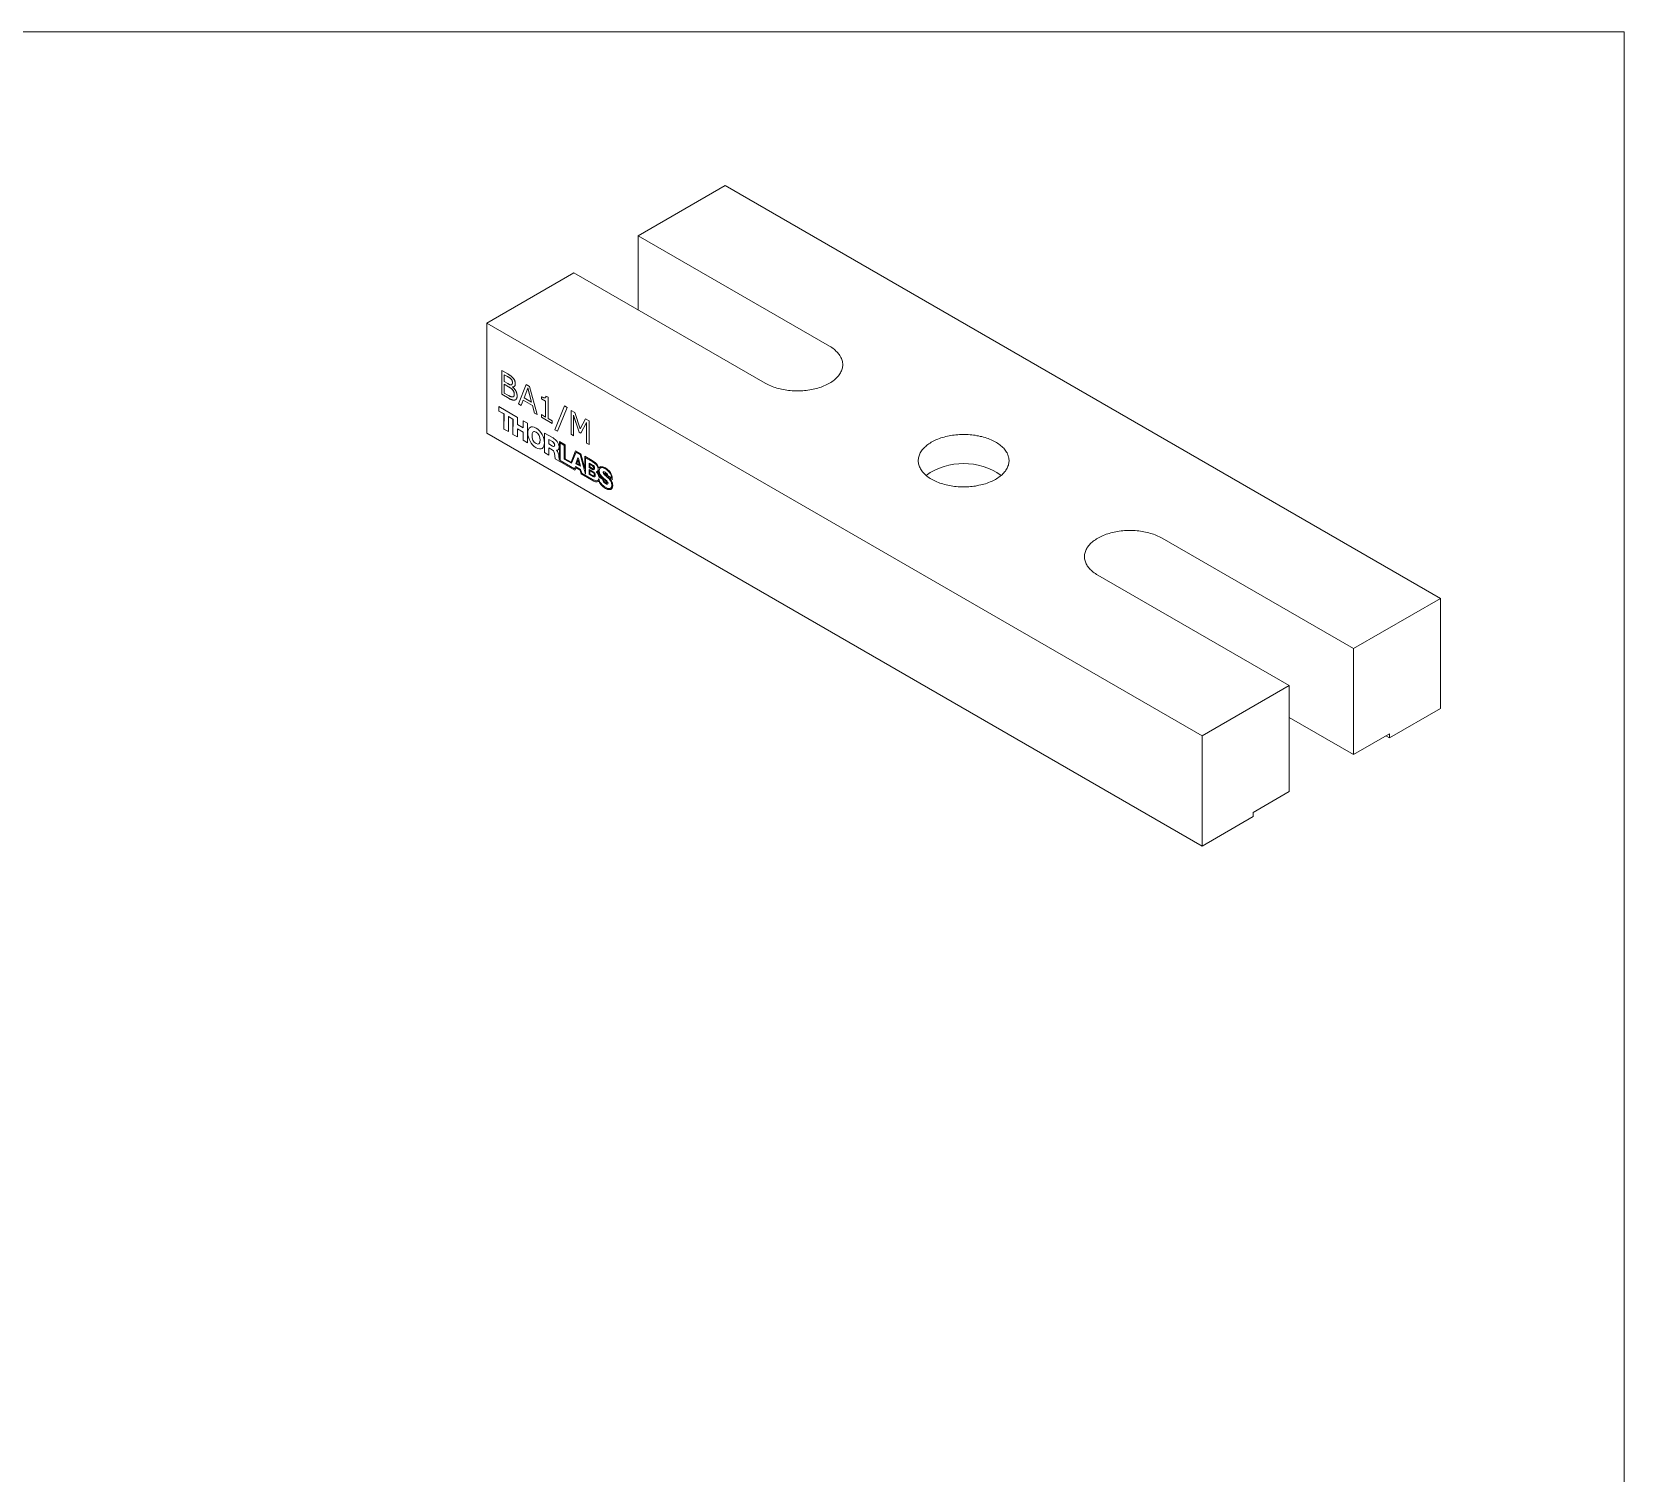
# Model space of a CAD drawing. Header units: millimetres. Extents: x 2 to 278, y 1 to 215.
# Drawn here: x 159.9 to 278, y 107.8 to 214.6 of the extents above; entities that cross this region are included whole.
import ezdxf

# ---------------------------------------------------------------- set-up
doc = ezdxf.new("R2010")
doc.units = ezdxf.units.MM

msp = doc.modelspace()

# ---------------------------------------------------------------- linework, layer by layer
at = {"color": 7, "linetype": 'Continuous', "lineweight": 0}
for p, q in [((1.58, 214.65), (277.99, 214.65)), ((277.99, 0.9), (277.99, 214.65)), ((204.89, 199.53), (211.34, 203.26)), ((211.34, 203.26), (264.38, 172.64)), ((204.89, 199.53), (219.07, 191.34)), ((204.89, 199.53), (204.89, 194.03)), ((200.13, 196.78), (193.67, 193.05)), ((214.31, 188.59), (200.13, 196.78)), ((193.67, 193.05), (193.67, 184.89)), ((193.67, 193.05), (246.7, 162.44)), ((194.78, 189.54), (195.22, 189.28)), ((194.78, 187.77), (194.78, 189.54)), ((194.78, 187.77), (194.78, 189.53)), ((195.21, 189.09), (194.97, 189.22)), ((194.97, 189.22), (194.97, 188.71)), ((195.21, 189.09), (194.97, 189.22)), ((194.97, 189.22), (194.97, 189.22)), ((195.5, 188.88), (195.49, 188.87)), ((195.32, 187.46), (194.78, 187.77)), ((195.32, 187.46), (194.78, 187.77)), ((194.78, 187.77), (194.78, 187.77)), ((194.97, 188.71), (195.23, 188.56)), ((195.29, 188.33), (194.97, 188.51)), ((194.97, 188.51), (194.97, 187.86)), ((195.29, 188.33), (194.97, 188.51)), ((194.97, 188.51), (194.97, 188.51)), ((194.97, 187.86), (195.24, 187.71)), ((195.52, 188.48), (195.52, 188.48)), ((195.57, 188.65), (195.57, 188.65)), ((195.58, 188.32), (195.58, 188.31)), ((195.58, 188.32), (195.58, 188.32)), ((195.58, 188.11), (195.58, 188.11)), ((195.71, 187.77), (195.71, 187.77)), ((196.02, 187.06), (196.58, 188.5)), ((196.02, 187.06), (196.58, 188.5)), ((196.71, 188.23), (196.44, 187.51)), ((196.58, 188.5), (196.85, 188.34)), ((196.99, 187.19), (196.71, 188.24)), ((196.71, 188.24), (196.71, 188.23)), ((196.99, 187.19), (196.71, 188.23)), ((196.85, 188.34), (197.41, 186.26)), ((194.57, 186.86), (195.94, 186.06)), ((194.57, 186.53), (194.57, 186.86)), ((194.57, 186.53), (194.57, 186.86)), ((194.94, 186.32), (194.57, 186.53)), ((194.95, 186.32), (194.57, 186.53)), ((194.57, 186.53), (194.57, 186.53)), ((195.64, 187.59), (195.64, 187.59)), ((195.76, 187.35), (195.76, 187.35)), ((196.22, 186.94), (196.02, 187.06)), ((196.22, 186.94), (196.02, 187.06)), ((196.02, 187.06), (196.02, 187.06)), ((196.37, 187.34), (196.22, 186.94)), ((197.05, 186.95), (196.37, 187.34)), ((197.05, 186.95), (196.37, 187.34)), ((196.37, 187.34), (196.37, 187.34)), ((196.44, 187.51), (196.99, 187.19)), ((196.99, 187.19), (196.99, 187.19)), ((197.2, 186.37), (197.05, 186.95)), ((197.2, 186.38), (197.05, 186.95)), ((197.05, 186.95), (197.05, 186.95)), ((197.72, 187.44), (197.72, 187.59)), ((197.72, 187.44), (197.72, 187.59)), ((198.03, 187.26), (197.72, 187.44)), ((198.03, 187.26), (197.72, 187.44)), ((197.72, 187.44), (197.72, 187.44)), ((198.01, 187.52), (198.01, 187.52)), ((198.03, 186.08), (198.03, 187.26)), ((198.03, 186.08), (198.03, 187.26)), ((198.03, 187.26), (198.03, 187.26)), ((198.06, 187.64), (198.22, 187.55)), ((198.22, 187.55), (198.22, 185.97)), ((198.72, 185.14), (199.44, 186.91)), ((198.72, 185.14), (199.44, 186.91)), ((199.63, 186.8), (198.91, 185.03)), ((199.44, 186.91), (199.63, 186.8)), ((199.92, 186.57), (200.2, 186.41)), ((199.92, 184.81), (199.92, 186.57)), ((199.92, 184.81), (199.92, 186.57)), ((194.94, 185.19), (194.94, 186.32)), ((194.94, 185.19), (194.95, 186.32)), ((194.95, 186.32), (194.94, 186.32)), ((195.27, 186.13), (195.27, 185)), ((195.61, 185.93), (195.27, 186.13)), ((195.62, 185.93), (195.27, 186.13)), ((195.27, 186.13), (195.27, 186.13)), ((195.61, 184.8), (195.61, 185.93)), ((195.61, 184.8), (195.62, 185.93)), ((195.62, 185.93), (195.61, 185.93)), ((195.94, 186.06), (195.94, 185.54)), ((195.94, 185.54), (196.38, 185.29)), ((196.38, 185.81), (196.7, 185.62)), ((196.38, 185.29), (196.38, 185.81)), ((196.38, 185.29), (196.38, 185.81)), ((196.7, 185.62), (196.7, 184.17)), ((197.41, 186.26), (197.2, 186.38)), ((197.2, 186.38), (197.2, 186.37)), ((197.41, 186.26), (197.2, 186.37)), ((197.72, 186.26), (198.03, 186.08)), ((197.72, 186.08), (197.72, 186.26)), ((197.72, 186.08), (197.72, 186.25)), ((198.53, 185.61), (197.72, 186.08)), ((198.53, 185.61), (197.72, 186.08)), ((197.72, 186.08), (197.72, 186.08)), ((198.03, 186.08), (198.03, 186.08)), ((198.22, 185.97), (198.53, 185.79)), ((198.53, 185.79), (198.53, 185.61)), ((200.53, 184.95), (200.11, 186.22)), ((200.11, 186.22), (200.11, 186.21)), ((200.11, 186.21), (200.11, 184.69)), ((200.53, 184.95), (200.11, 186.21)), ((200.2, 186.41), (200.6, 185.2)), ((200.6, 185.2), (200.98, 185.95)), ((200.6, 185.2), (200.98, 185.95)), ((201.06, 185.67), (200.64, 184.88)), ((200.98, 185.95), (201.25, 185.8)), ((201.06, 184.15), (201.06, 185.67)), ((201.06, 184.15), (201.06, 185.67)), ((201.06, 185.67), (201.06, 185.67)), ((201.25, 185.8), (201.25, 184.04)), ((193.67, 184.89), (246.7, 154.27)), ((195.27, 185), (194.94, 185.19)), ((195.27, 185), (194.94, 185.19)), ((194.94, 185.19), (194.94, 185.19)), ((195.94, 184.61), (195.61, 184.8)), ((195.94, 184.61), (195.61, 184.8)), ((195.61, 184.8), (195.61, 184.8)), ((195.94, 185.21), (195.94, 184.61)), ((196.38, 184.96), (195.94, 185.21)), ((196.38, 184.96), (195.94, 185.21)), ((195.94, 185.21), (195.94, 185.21)), ((196.37, 184.36), (196.38, 184.96)), ((196.7, 184.17), (196.37, 184.36)), ((196.38, 184.36), (196.37, 184.36)), ((196.38, 185.29), (196.38, 185.29)), ((196.38, 184.36), (196.38, 184.96)), ((196.38, 184.96), (196.38, 184.96)), ((196.7, 184.17), (196.38, 184.36)), ((196.71, 184.9), (196.71, 184.9)), ((197.13, 185), (197.13, 185)), ((197.95, 184.9), (198.59, 184.53)), ((197.95, 183.45), (197.95, 184.9)), ((197.95, 183.45), (197.95, 184.9)), ((198.54, 184.26), (198.28, 184.41)), ((198.28, 184.41), (198.28, 184.09)), ((198.54, 184.26), (198.28, 184.41)), ((198.28, 184.41), (198.28, 184.41)), ((198.91, 185.03), (198.72, 185.14)), ((198.91, 185.03), (198.72, 185.14)), ((198.72, 185.14), (198.72, 185.14)), ((199.48, 184.02), (199.05, 184.27)), ((199.05, 184.27), (199.05, 182.88)), ((199.06, 184.26), (199.05, 182.88)), ((199.12, 184.16), (199.42, 183.99)), ((199.12, 182.85), (199.12, 184.16)), ((199.12, 184.16), (199.42, 183.98)), ((199.12, 184.16), (199.12, 184.16)), ((200.11, 184.69), (199.92, 184.81)), ((200.11, 184.7), (199.92, 184.81)), ((199.92, 184.81), (199.92, 184.81)), ((200.64, 184.88), (200.53, 184.95)), ((200.65, 184.88), (200.53, 184.95)), ((200.53, 184.95), (200.53, 184.95)), ((200.6, 185.2), (200.6, 185.2)), ((197.52, 184.08), (197.52, 184.09)), ((198.28, 183.26), (197.95, 183.45)), ((198.28, 183.27), (197.95, 183.45)), ((197.95, 183.45), (197.95, 183.45)), ((198.28, 184.09), (198.55, 183.93)), ((198.28, 183.79), (198.28, 183.26)), ((198.53, 183.65), (198.28, 183.79)), ((198.53, 183.65), (198.28, 183.79)), ((198.28, 183.79), (198.28, 183.79)), ((198.67, 183.91), (198.67, 183.91)), ((198.71, 183.25), (198.71, 183.24)), ((200.21, 182.14), (198.75, 182.99)), ((200.21, 182.15), (198.75, 182.99)), ((198.75, 182.99), (198.75, 182.99)), ((198.84, 183.62), (198.84, 183.62)), ((198.84, 183.62), (198.84, 183.62)), ((199.42, 183.99), (199.42, 182.97)), ((199.42, 183.99), (199.42, 183.98)), ((199.42, 183.98), (199.42, 182.97)), ((199.42, 182.97), (199.96, 182.66)), ((199.42, 182.97), (199.96, 182.66)), ((199.42, 182.97), (199.42, 182.97)), ((199.48, 182.98), (199.48, 184.02)), ((199.92, 182.73), (199.48, 182.98)), ((200.25, 183.57), (199.92, 182.73)), ((200.26, 183.57), (199.92, 182.73)), ((199.96, 182.66), (200.29, 183.48)), ((200.64, 183.35), (200.25, 183.57)), ((200.42, 183.06), (200.27, 182.62)), ((200.42, 183.06), (200.27, 182.62)), ((200.29, 183.48), (200.59, 183.31)), ((200.29, 183.48), (200.59, 183.31)), ((200.29, 183.48), (200.29, 183.48)), ((200.42, 183.06), (200.47, 183.03)), ((200.47, 183.03), (200.61, 182.43)), ((200.59, 183.31), (200.99, 181.86)), ((200.59, 183.31), (200.99, 181.85)), ((200.59, 183.31), (200.59, 183.31)), ((200.93, 182.28), (200.64, 183.35)), ((201.49, 182.86), (200.93, 183.18)), ((200.93, 183.18), (200.93, 182.28)), ((200.93, 183.18), (200.93, 182.28)), ((200.99, 183.07), (201.53, 182.77)), ((200.99, 181.85), (200.99, 183.07)), ((200.99, 183.07), (201.52, 182.77)), ((200.99, 183.07), (200.99, 183.07)), ((201.25, 184.04), (201.06, 184.15)), ((201.25, 184.04), (201.06, 184.15)), ((201.06, 184.15), (201.06, 184.15)), ((199.05, 182.88), (199.05, 182.88)), ((200.17, 182.24), (199.12, 182.85)), ((199.92, 182.73), (199.92, 182.73)), ((200.26, 182.41), (200.17, 182.24)), ((200.26, 182.41), (200.17, 182.24)), ((200.17, 182.24), (200.17, 182.24)), ((200.21, 182.14), (200.29, 182.32)), ((200.62, 182.2), (200.26, 182.41)), ((200.61, 182.43), (200.27, 182.62)), ((200.61, 182.43), (200.27, 182.62)), ((200.27, 182.62), (200.27, 182.62)), ((200.29, 182.32), (200.59, 182.14)), ((200.29, 182.32), (200.59, 182.14)), ((200.29, 182.32), (200.29, 182.32)), ((200.44, 182.91), (200.35, 182.64)), ((200.35, 182.64), (200.53, 182.54)), ((200.53, 182.54), (200.44, 182.91)), ((200.53, 182.54), (200.44, 182.91)), ((200.44, 182.91), (200.44, 182.91)), ((200.53, 182.54), (200.53, 182.54)), ((200.59, 182.14), (200.66, 181.88)), ((200.59, 182.14), (200.67, 181.88)), ((200.59, 182.14), (200.59, 182.14)), ((200.71, 181.93), (200.62, 182.2)), ((200.66, 181.88), (201.6, 181.34)), ((200.67, 181.88), (200.66, 181.88)), ((200.67, 181.88), (201.6, 181.34)), ((201.54, 181.45), (200.71, 181.93)), ((200.93, 182.28), (200.93, 182.28)), ((201.26, 182.67), (201.52, 182.52)), ((201.26, 182.35), (201.26, 182.67)), ((201.26, 182.35), (201.26, 182.67)), ((201.52, 182.2), (201.26, 182.35)), ((201.53, 182.2), (201.26, 182.35)), ((201.26, 182.35), (201.26, 182.35)), ((201.26, 182.2), (201.55, 182.03)), ((201.26, 182.2), (201.26, 181.84)), ((201.26, 182.2), (201.26, 181.84)), ((201.55, 181.67), (201.26, 181.84)), ((201.56, 181.67), (201.26, 181.84)), ((201.26, 181.84), (201.26, 181.84)), ((201.5, 182.46), (201.32, 182.57)), ((201.32, 182.57), (201.32, 182.38)), ((201.5, 182.46), (201.32, 182.57)), ((201.32, 182.57), (201.32, 182.57)), ((201.32, 182.38), (201.5, 182.28)), ((201.54, 181.98), (201.32, 182.1)), ((201.32, 182.1), (201.32, 181.87)), ((201.54, 181.97), (201.32, 182.1)), ((201.32, 182.1), (201.32, 182.1)), ((201.32, 181.87), (201.54, 181.74)), ((201.58, 182.27), (201.58, 182.27)), ((201.86, 182.04), (201.86, 182.04)), ((201.97, 182.04), (201.97, 182.04)), ((201.98, 182.32), (201.98, 182.31)), ((202.09, 182.32), (202.08, 182.32)), ((202.36, 181.94), (202.36, 181.94)), ((201.6, 181.34), (201.6, 181.34)), ((201.63, 181.73), (201.63, 181.73)), ((201.89, 181.37), (201.89, 181.37)), ((201.98, 181.36), (201.97, 181.36)), ((201.98, 181.64), (202.26, 181.47)), ((201.98, 181.64), (202.26, 181.47)), ((201.98, 181.64), (201.98, 181.64)), ((202.3, 181.51), (202.02, 181.67)), ((202.26, 181.47), (202.26, 181.47)), ((202.3, 181.51), (202.3, 181.51)), ((202.31, 181.5), (202.31, 181.5)), ((202.56, 181.73), (202.56, 181.72)), ((202.56, 181.18), (202.57, 181.18)), ((202.92, 181.57), (202.62, 181.74)), ((202.63, 181.66), (202.98, 181.46)), ((202.64, 181.66), (202.63, 181.66)), ((202.64, 181.66), (202.98, 181.46)), ((202.85, 180.8), (202.86, 180.8)), ((202.92, 181.57), (202.92, 181.57)), ((243.73, 177.1), (257.92, 168.91)), ((238.97, 174.36), (253.16, 166.17)), ((264.38, 172.64), (257.92, 168.91)), ((264.38, 172.64), (264.38, 164.48)), ((257.92, 168.91), (257.92, 161.06)), ((246.7, 162.44), (253.16, 166.17)), ((253.16, 166.17), (253.16, 158.31)), ((264.38, 164.48), (260.59, 162.29)), ((253.16, 163.81), (257.92, 161.06)), ((246.7, 162.44), (246.7, 154.27)), ((260.59, 162.6), (257.92, 161.06)), ((260.59, 162.29), (260.33, 162.45)), ((260.59, 162.6), (260.59, 162.29)), ((250.48, 156.77), (253.16, 158.31)), ((246.7, 154.27), (250.48, 156.46)), ((250.48, 156.77), (250.48, 156.46))]:
    msp.add_line(p, q, dxfattribs=at)
at = {"color": 7, "linetype": 'Continuous', "lineweight": 0, "flags": 128}
for points in [[(214.31, 188.59), (214.41, 188.54), (214.51, 188.49), (214.61, 188.44), (214.72, 188.39), (214.82, 188.35), (214.94, 188.31), (215.05, 188.27), (215.17, 188.23), (215.29, 188.2), (215.41, 188.17), (215.53, 188.14), (215.65, 188.12), (215.78, 188.09), (215.91, 188.07), (216.04, 188.06), (216.17, 188.04), (216.3, 188.03), (216.43, 188.03), (216.56, 188.02), (216.69, 188.02), (216.83, 188.02), (216.96, 188.03), (217.09, 188.03), (217.22, 188.04), (217.35, 188.06), (217.48, 188.07), (217.61, 188.09), (217.73, 188.12), (217.86, 188.14), (217.98, 188.17), (218.1, 188.2), (218.22, 188.23), (218.34, 188.27), (218.45, 188.31), (218.56, 188.35), (218.67, 188.39), (218.78, 188.44), (218.88, 188.49), (218.98, 188.54), (219.07, 188.59), (219.17, 188.64), (219.25, 188.7), (219.34, 188.76), (219.42, 188.82), (219.49, 188.88), (219.56, 188.95), (219.63, 189.01), (219.69, 189.08), (219.75, 189.15), (219.8, 189.22), (219.85, 189.29), (219.9, 189.36), (219.93, 189.44), (219.97, 189.51), (220, 189.58), (220.02, 189.66), (220.04, 189.74), (220.05, 189.81), (220.06, 189.89), (220.06, 189.96), (220.06, 190.04), (220.05, 190.12), (220.04, 190.19), (220.02, 190.27), (220, 190.34), (219.97, 190.42), (219.93, 190.49), (219.9, 190.56), (219.85, 190.64), (219.8, 190.71), (219.75, 190.78), (219.69, 190.85), (219.63, 190.91), (219.56, 190.98), (219.49, 191.04), (219.42, 191.11), (219.34, 191.17), (219.25, 191.23), (219.17, 191.28), (219.07, 191.34)], [(226.64, 181.47), (226.74, 181.42), (226.84, 181.37), (226.94, 181.32), (227.04, 181.28), (227.15, 181.23), (227.26, 181.19), (227.37, 181.15), (227.49, 181.12), (227.61, 181.08), (227.73, 181.05), (227.85, 181.03), (227.97, 181), (228.1, 180.98), (228.23, 180.96), (228.35, 180.94), (228.48, 180.93), (228.61, 180.92), (228.74, 180.91), (228.87, 180.91), (229.01, 180.9), (229.14, 180.91), (229.27, 180.91), (229.4, 180.92), (229.53, 180.93), (229.66, 180.94), (229.79, 180.96), (229.91, 180.97), (230.04, 181), (230.16, 181.02), (230.29, 181.05), (230.41, 181.08), (230.53, 181.11), (230.64, 181.14), (230.76, 181.18), (230.87, 181.22), (230.98, 181.27), (231.08, 181.31), (231.18, 181.36), (231.28, 181.41), (231.38, 181.46), (231.47, 181.51), (231.56, 181.57), (231.64, 181.63), (231.72, 181.69), (231.8, 181.75), (231.87, 181.81), (231.94, 181.88), (232, 181.94), (232.06, 182.01), (232.12, 182.08), (232.16, 182.15), (232.21, 182.22), (232.25, 182.3), (232.28, 182.37), (232.31, 182.44), (232.34, 182.52), (232.36, 182.59), (232.37, 182.67), (232.38, 182.74), (232.39, 182.82), (232.39, 182.89), (232.38, 182.97), (232.37, 183.05), (232.35, 183.12), (232.33, 183.2), (232.31, 183.27), (232.28, 183.34), (232.24, 183.42), (232.2, 183.49), (232.15, 183.56), (232.1, 183.63), (232.05, 183.7), (231.99, 183.77), (231.92, 183.83), (231.85, 183.9), (231.78, 183.96), (231.7, 184.02), (231.62, 184.08), (231.54, 184.14), (231.45, 184.19), (231.35, 184.25), (231.26, 184.3), (231.16, 184.35), (231.06, 184.4), (230.95, 184.44), (230.84, 184.48), (230.73, 184.52), (230.61, 184.56), (230.5, 184.59), (230.38, 184.63), (230.26, 184.65), (230.13, 184.68), (230.01, 184.7), (229.88, 184.73), (229.75, 184.74), (229.63, 184.76), (229.5, 184.77), (229.37, 184.78), (229.24, 184.79), (229.1, 184.79), (228.97, 184.79), (228.84, 184.79), (228.71, 184.78), (228.58, 184.77), (228.45, 184.76), (228.32, 184.75), (228.19, 184.73), (228.07, 184.71), (227.94, 184.69), (227.82, 184.66), (227.7, 184.63), (227.58, 184.6), (227.46, 184.57), (227.34, 184.53), (227.23, 184.49), (227.12, 184.45), (227.01, 184.41), (226.91, 184.36), (226.81, 184.31), (226.71, 184.26), (226.62, 184.21), (226.53, 184.15), (226.44, 184.1), (226.36, 184.04), (226.28, 183.98), (226.21, 183.91), (226.14, 183.85), (226.07, 183.78), (226.01, 183.72), (225.96, 183.65), (225.9, 183.58), (225.86, 183.51), (225.81, 183.43), (225.78, 183.36), (225.74, 183.29), (225.72, 183.21), (225.69, 183.14), (225.68, 183.06), (225.67, 182.99), (225.66, 182.91), (225.66, 182.84), (225.66, 182.76), (225.67, 182.69), (225.68, 182.61), (225.7, 182.54), (225.72, 182.46), (225.75, 182.39), (225.79, 182.31), (225.82, 182.24), (225.87, 182.17), (225.92, 182.1), (225.97, 182.03), (226.03, 181.96), (226.09, 181.89), (226.16, 181.83), (226.23, 181.77), (226.3, 181.7), (226.38, 181.64), (226.46, 181.58), (226.55, 181.53), (226.64, 181.47)], [(238.97, 174.36), (238.88, 174.41), (238.79, 174.47), (238.71, 174.53), (238.63, 174.59), (238.55, 174.65), (238.48, 174.72), (238.41, 174.78), (238.35, 174.85), (238.29, 174.92), (238.24, 174.99), (238.19, 175.06), (238.15, 175.13), (238.11, 175.2), (238.08, 175.28), (238.05, 175.35), (238.03, 175.43), (238.01, 175.5), (237.99, 175.58), (237.99, 175.65), (237.98, 175.73), (237.99, 175.81), (237.99, 175.88), (238.01, 175.96), (238.03, 176.03), (238.05, 176.11), (238.08, 176.18), (238.11, 176.26), (238.15, 176.33), (238.19, 176.4), (238.24, 176.47), (238.29, 176.54), (238.35, 176.61), (238.41, 176.68), (238.48, 176.75), (238.55, 176.81), (238.63, 176.87), (238.71, 176.93), (238.79, 176.99), (238.88, 177.05), (238.97, 177.1), (239.07, 177.16), (239.16, 177.21), (239.27, 177.26), (239.37, 177.3), (239.48, 177.35), (239.59, 177.39), (239.71, 177.43), (239.82, 177.46), (239.94, 177.49), (240.06, 177.53), (240.18, 177.55), (240.31, 177.58), (240.44, 177.6), (240.56, 177.62), (240.69, 177.64), (240.82, 177.65), (240.95, 177.66), (241.09, 177.67), (241.22, 177.67), (241.35, 177.67), (241.48, 177.67), (241.61, 177.67), (241.75, 177.66), (241.88, 177.65), (242.01, 177.64), (242.14, 177.62), (242.26, 177.6), (242.39, 177.58), (242.51, 177.55), (242.64, 177.53), (242.76, 177.49), (242.88, 177.46), (242.99, 177.43), (243.11, 177.39), (243.22, 177.35), (243.33, 177.3), (243.43, 177.26), (243.54, 177.21), (243.63, 177.16), (243.73, 177.1)]]:
    msp.add_lwpolyline(points, dxfattribs=at)
at = {"color": 7, "linetype": 'Continuous', "lineweight": 0}
msp.add_arc((229.02, 177.8), 4.84, 54.8475, 125.1525, dxfattribs=at)
for points, knots in [([(195.5, 188.88), (195.49, 188.89), (195.47, 188.91), (195.44, 188.93), (195.41, 188.96), (195.38, 188.98), (195.34, 189.01), (195.3, 189.03), (195.26, 189.06), (195.23, 189.08), (195.21, 189.09)], [0, 0, 0, 0, 0.09706, 0.198062, 0.305366, 0.419137, 0.543741, 0.681665, 0.834094, 1, 1, 1, 1]), ([(195.49, 188.87), (195.49, 188.88), (195.47, 188.9), (195.44, 188.93), (195.41, 188.96), (195.38, 188.98), (195.34, 189.01), (195.3, 189.03), (195.26, 189.06), (195.23, 189.08), (195.21, 189.09)], [0, 0, 0, 0, 0.09706, 0.198062, 0.305366, 0.419137, 0.543741, 0.681665, 0.834094, 1, 1, 1, 1]), ([(195.22, 189.28), (195.24, 189.27), (195.26, 189.26), (195.3, 189.23), (195.34, 189.21), (195.37, 189.19), (195.4, 189.17), (195.42, 189.16), (195.45, 189.14), (195.48, 189.12), (195.51, 189.09), (195.55, 189.05), (195.59, 189.02), (195.61, 188.99), (195.63, 188.97)], [0, 0, 0, 0, 0.0967397, 0.1868928, 0.2704672, 0.3489375, 0.4201603, 0.4855859, 0.5445067, 0.5977788, 0.6978129, 0.7975728, 0.8987015, 1, 1, 1, 1]), ([(195.57, 188.65), (195.57, 188.66), (195.57, 188.68), (195.57, 188.71), (195.56, 188.74), (195.55, 188.77), (195.54, 188.8), (195.53, 188.82), (195.51, 188.85), (195.5, 188.87), (195.49, 188.87)], [0, 0, 0, 0, 0.14686, 0.28161, 0.407552, 0.526629, 0.642561, 0.756352, 0.876553, 1, 1, 1, 1]), ([(195.57, 188.65), (195.57, 188.66), (195.57, 188.68), (195.57, 188.71), (195.56, 188.74), (195.56, 188.77), (195.55, 188.8), (195.53, 188.82), (195.52, 188.85), (195.5, 188.87), (195.5, 188.88)], [0, 0, 0, 0, 0.14686, 0.28161, 0.407552, 0.526629, 0.642561, 0.756352, 0.876553, 1, 1, 1, 1]), ([(195.63, 188.97), (195.64, 188.96), (195.67, 188.92), (195.7, 188.87), (195.73, 188.82), (195.75, 188.77), (195.76, 188.72), (195.78, 188.67), (195.78, 188.61), (195.78, 188.58), (195.78, 188.56)], [0, 0, 0, 0, 0.133466, 0.257643, 0.377018, 0.493189, 0.61076, 0.732891, 0.862283, 1, 1, 1, 1]), ([(195.23, 188.56), (195.25, 188.55), (195.28, 188.54), (195.31, 188.51), (195.35, 188.5), (195.38, 188.48), (195.41, 188.48), (195.44, 188.47), (195.46, 188.47), (195.48, 188.47), (195.48, 188.47)], [0, 0, 0, 0, 0.170546, 0.322798, 0.456953, 0.5733, 0.679787, 0.786913, 0.892095, 1, 1, 1, 1]), ([(195.24, 187.71), (195.26, 187.7), (195.3, 187.67), (195.36, 187.64), (195.41, 187.62), (195.46, 187.6), (195.5, 187.58), (195.53, 187.57), (195.57, 187.57), (195.59, 187.57), (195.6, 187.58)], [0, 0, 0, 0, 0.172755, 0.329179, 0.469487, 0.593962, 0.7064, 0.811266, 0.908581, 1, 1, 1, 1]), ([(195.58, 188.11), (195.57, 188.12), (195.56, 188.14), (195.53, 188.17), (195.5, 188.2), (195.46, 188.22), (195.42, 188.25), (195.38, 188.27), (195.34, 188.3), (195.31, 188.32), (195.29, 188.33)], [0, 0, 0, 0, 0.095516, 0.197057, 0.305552, 0.421616, 0.54728, 0.686015, 0.836874, 1, 1, 1, 1]), ([(195.58, 188.11), (195.57, 188.12), (195.55, 188.14), (195.52, 188.17), (195.49, 188.2), (195.46, 188.22), (195.42, 188.25), (195.38, 188.27), (195.34, 188.3), (195.31, 188.32), (195.29, 188.33)], [0, 0, 0, 0, 0.095516, 0.197057, 0.305552, 0.421616, 0.54728, 0.686015, 0.836874, 1, 1, 1, 1]), ([(195.48, 188.47), (195.49, 188.47), (195.51, 188.48), (195.53, 188.49), (195.54, 188.51), (195.55, 188.53), (195.56, 188.55), (195.57, 188.58), (195.57, 188.61), (195.57, 188.64), (195.57, 188.65)], [0, 0, 0, 0, 0.122832, 0.239719, 0.355325, 0.471926, 0.592622, 0.72075, 0.856103, 1, 1, 1, 1]), ([(195.52, 188.48), (195.52, 188.49), (195.53, 188.49), (195.54, 188.51), (195.55, 188.53), (195.56, 188.55), (195.57, 188.58), (195.57, 188.61), (195.57, 188.64), (195.57, 188.65)], [0.1743694, 0.1743694, 0.1743694, 0.1743694, 0.2397192, 0.3553249, 0.4719261, 0.592622, 0.7207504, 0.8561034, 1, 1, 1, 1]), ([(195.78, 188.56), (195.78, 188.54), (195.78, 188.5), (195.77, 188.45), (195.76, 188.41), (195.73, 188.37), (195.7, 188.35), (195.67, 188.33), (195.63, 188.32), (195.6, 188.32), (195.58, 188.32)], [0, 0, 0, 0, 0.135431, 0.262525, 0.385021, 0.50556, 0.626312, 0.747041, 0.871239, 1, 1, 1, 1]), ([(195.69, 188.34), (195.69, 188.34), (195.69, 188.34), (195.68, 188.34), (195.68, 188.34), (195.67, 188.33), (195.67, 188.33), (195.66, 188.33), (195.65, 188.33), (195.65, 188.33), (195.64, 188.32), (195.63, 188.32), (195.62, 188.32), (195.61, 188.32), (195.6, 188.32), (195.59, 188.32), (195.59, 188.32), (195.58, 188.32)], [0, 0, 0, 0, 0.0430976, 0.1017278, 0.1554753, 0.2092282, 0.2629893, 0.3167584, 0.3705297, 0.4242976, 0.5065759, 0.5888195, 0.6710212, 0.7532176, 0.8354452, 0.9177106, 1, 1, 1, 1]), ([(195.58, 188.31), (195.6, 188.3), (195.62, 188.27), (195.66, 188.24), (195.69, 188.21), (195.72, 188.17), (195.75, 188.13), (195.78, 188.09), (195.81, 188.05), (195.83, 188.01), (195.85, 187.97), (195.87, 187.92), (195.88, 187.88), (195.9, 187.83), (195.91, 187.79), (195.91, 187.74), (195.92, 187.7), (195.92, 187.67), (195.92, 187.65)], [0, 0, 0, 0, 0.068712, 0.134823, 0.199349, 0.261509, 0.322921, 0.382871, 0.443008, 0.503046, 0.562699, 0.622146, 0.681698, 0.741692, 0.803634, 0.86637, 0.932044, 1, 1, 1, 1]), ([(195.71, 187.77), (195.71, 187.78), (195.71, 187.82), (195.7, 187.86), (195.69, 187.91), (195.68, 187.95), (195.67, 187.99), (195.64, 188.03), (195.61, 188.07), (195.59, 188.1), (195.58, 188.11)], [0, 0, 0, 0, 0.151129, 0.287472, 0.409635, 0.51945, 0.627241, 0.74082, 0.864176, 1, 1, 1, 1]), ([(195.71, 187.77), (195.71, 187.78), (195.71, 187.82), (195.7, 187.86), (195.69, 187.91), (195.68, 187.95), (195.66, 187.99), (195.64, 188.03), (195.61, 188.07), (195.59, 188.1), (195.58, 188.11)], [0, 0, 0, 0, 0.151129, 0.287472, 0.409635, 0.51945, 0.627241, 0.74082, 0.864176, 1, 1, 1, 1]), ([(195.6, 187.58), (195.61, 187.58), (195.62, 187.58), (195.65, 187.59), (195.67, 187.61), (195.68, 187.63), (195.69, 187.66), (195.7, 187.69), (195.71, 187.72), (195.71, 187.75), (195.71, 187.77)], [0, 0, 0, 0, 0.12999, 0.252357, 0.368645, 0.479907, 0.594556, 0.717886, 0.852609, 1, 1, 1, 1]), ([(195.64, 187.59), (195.64, 187.59), (195.64, 187.59), (195.65, 187.6), (195.65, 187.6), (195.65, 187.6), (195.66, 187.6), (195.66, 187.6), (195.66, 187.61), (195.66, 187.61), (195.67, 187.61), (195.67, 187.61), (195.67, 187.62), (195.67, 187.62), (195.67, 187.62), (195.68, 187.62), (195.68, 187.63), (195.68, 187.63), (195.68, 187.63), (195.68, 187.63), (195.69, 187.64), (195.69, 187.64), (195.69, 187.64), (195.69, 187.65), (195.69, 187.65), (195.69, 187.65), (195.69, 187.65), (195.69, 187.66), (195.7, 187.66), (195.7, 187.66), (195.7, 187.67), (195.7, 187.67), (195.7, 187.68), (195.7, 187.68), (195.7, 187.69), (195.7, 187.69), (195.7, 187.7), (195.71, 187.71), (195.71, 187.71), (195.71, 187.72), (195.71, 187.73), (195.71, 187.74), (195.71, 187.75), (195.71, 187.76), (195.71, 187.76), (195.71, 187.77)], [0, 0, 0, 0, 0.011499, 0.033569, 0.05564, 0.07771, 0.09978, 0.121848, 0.141621, 0.161392, 0.181164, 0.200935, 0.220707, 0.240127, 0.259547, 0.278967, 0.298389, 0.315731, 0.333076, 0.350424, 0.367774, 0.385123, 0.402472, 0.419819, 0.437162, 0.45364, 0.470114, 0.486583, 0.50305, 0.519516, 0.535985, 0.561872, 0.58777, 0.613679, 0.641444, 0.669207, 0.696963, 0.724709, 0.752443, 0.79369, 0.834919, 0.876153, 0.917413, 0.958698, 1, 1, 1, 1]), ([(195.76, 187.35), (195.75, 187.35), (195.72, 187.34), (195.67, 187.33), (195.63, 187.34), (195.57, 187.35), (195.52, 187.36), (195.46, 187.39), (195.39, 187.42), (195.34, 187.45), (195.32, 187.46)], [0, 0, 0, 0, 0.1134046, 0.2253914, 0.3358375, 0.4475409, 0.5652499, 0.6959983, 0.8411896, 1, 1, 1, 1]), ([(195.76, 187.35), (195.75, 187.35), (195.72, 187.34), (195.68, 187.33), (195.63, 187.34), (195.58, 187.35), (195.52, 187.36), (195.46, 187.39), (195.39, 187.42), (195.34, 187.45), (195.32, 187.46)], [0, 0, 0, 0, 0.1134046, 0.2253914, 0.3358375, 0.4475409, 0.5652499, 0.6959983, 0.8411896, 1, 1, 1, 1]), ([(195.92, 187.65), (195.92, 187.63), (195.92, 187.59), (195.91, 187.54), (195.9, 187.49), (195.88, 187.45), (195.85, 187.41), (195.83, 187.38), (195.8, 187.36), (195.77, 187.35), (195.76, 187.35)], [0, 0, 0, 0, 0.140901, 0.273879, 0.40219, 0.526978, 0.648496, 0.7667, 0.883834, 1, 1, 1, 1]), ([(195.8, 187.37), (195.8, 187.37), (195.79, 187.36), (195.78, 187.35), (195.76, 187.35)], [0.8706673, 0.8706673, 0.8706673, 0.8706673, 0.8838345, 1, 1, 1, 1]), ([(197.72, 187.59), (197.74, 187.58), (197.78, 187.56), (197.84, 187.53), (197.88, 187.52), (197.91, 187.51), (197.94, 187.5), (197.95, 187.5), (197.96, 187.5)], [0, 0, 0, 0, 0.262044, 0.542606, 0.680511, 0.801631, 0.907807, 1, 1, 1, 1]), ([(197.96, 187.5), (197.97, 187.5), (197.98, 187.5), (198, 187.51), (198.02, 187.52), (198.03, 187.53), (198.05, 187.55), (198.05, 187.58), (198.06, 187.61), (198.06, 187.63), (198.06, 187.64)], [0, 0, 0, 0, 0.122544, 0.240656, 0.353943, 0.46711, 0.584025, 0.710047, 0.849061, 1, 1, 1, 1]), ([(198.01, 187.52), (198.01, 187.52), (198.01, 187.52), (198.01, 187.52), (198.02, 187.52), (198.02, 187.52), (198.02, 187.52), (198.02, 187.53), (198.03, 187.53), (198.03, 187.53), (198.03, 187.53), (198.03, 187.53), (198.03, 187.54), (198.04, 187.54), (198.04, 187.54), (198.04, 187.54), (198.04, 187.54), (198.04, 187.54), (198.04, 187.55), (198.04, 187.55), (198.04, 187.55), (198.05, 187.55), (198.05, 187.56), (198.05, 187.56), (198.05, 187.56), (198.05, 187.56), (198.05, 187.57), (198.05, 187.57), (198.05, 187.57), (198.05, 187.58), (198.06, 187.58), (198.06, 187.58), (198.06, 187.59), (198.06, 187.59), (198.06, 187.59), (198.06, 187.6), (198.06, 187.6), (198.06, 187.61), (198.06, 187.62), (198.06, 187.63), (198.06, 187.63), (198.06, 187.64), (198.06, 187.64)], [0, 0, 0, 0, 0.0125294, 0.0370274, 0.0644697, 0.0919188, 0.119375, 0.146832, 0.1684023, 0.1899681, 0.2115294, 0.2330876, 0.250334, 0.2675824, 0.2848339, 0.3020886, 0.3193462, 0.3362982, 0.3532519, 0.3702066, 0.3871612, 0.4091295, 0.4310922, 0.4530491, 0.4750033, 0.4969575, 0.5185213, 0.5400878, 0.5616573, 0.5832295, 0.6089127, 0.6345964, 0.6602788, 0.6859585, 0.7116341, 0.7373044, 0.783126, 0.8289236, 0.8747196, 0.9205354, 0.9663745, 1, 1, 1, 1]), ([(201.79, 182.02), (201.79, 182.02), (201.79, 182.02), (201.8, 182.02), (201.8, 182.01), (201.8, 182.01), (201.81, 182), (201.81, 182), (201.82, 181.99), (201.82, 181.99), (201.83, 181.98), (201.83, 181.98), (201.84, 181.97), (201.84, 181.97), (201.85, 181.96), (201.85, 181.96), (201.85, 181.95), (201.86, 181.95), (201.86, 181.94), (201.87, 181.93), (201.87, 181.93), (201.87, 181.92), (201.88, 181.92), (201.88, 181.91), (201.89, 181.91), (201.89, 181.9), (201.89, 181.89), (201.9, 181.89), (201.9, 181.88), (201.9, 181.88), (201.91, 181.87), (201.91, 181.86), (201.91, 181.86), (201.92, 181.85), (201.92, 181.85), (201.92, 181.84), (201.93, 181.83), (201.93, 181.83), (201.93, 181.82), (201.94, 181.81), (201.94, 181.81), (201.94, 181.8), (201.94, 181.8), (201.95, 181.79), (201.95, 181.78), (201.95, 181.78), (201.95, 181.77), (201.95, 181.76), (201.96, 181.76), (201.96, 181.75), (201.96, 181.74), (201.96, 181.74), (201.96, 181.73), (201.97, 181.72), (201.97, 181.72), (201.97, 181.71), (201.97, 181.71), (201.97, 181.7), (201.97, 181.69), (201.97, 181.69), (201.98, 181.68), (201.98, 181.67), (201.98, 181.67), (201.98, 181.66), (201.98, 181.65), (201.98, 181.64), (201.98, 181.64), (201.98, 181.64)], [0, 0, 0, 0, 0.011448, 0.026321, 0.041122, 0.055852, 0.070514, 0.08511, 0.099642, 0.115558, 0.131402, 0.14718, 0.162893, 0.178544, 0.194138, 0.209676, 0.225163, 0.240601, 0.255992, 0.271067, 0.286104, 0.301105, 0.316072, 0.331281, 0.346462, 0.361616, 0.376749, 0.391861, 0.406686, 0.421498, 0.436298, 0.45109, 0.466177, 0.48126, 0.496342, 0.511426, 0.526514, 0.541608, 0.556712, 0.571795, 0.586893, 0.602007, 0.617141, 0.632296, 0.647204, 0.662138, 0.6771, 0.692092, 0.707424, 0.722792, 0.738198, 0.753645, 0.769135, 0.784671, 0.800255, 0.815888, 0.831574, 0.847315, 0.863112, 0.878969, 0.894886, 0.910868, 0.928523, 0.946261, 0.964085, 0.981997, 1, 1, 1, 1]), ([(201.94, 182.2), (201.94, 182.2), (201.94, 182.2), (201.94, 182.19), (201.94, 182.19), (201.93, 182.18), (201.93, 182.18), (201.93, 182.17), (201.93, 182.17), (201.93, 182.16), (201.93, 182.16), (201.93, 182.16), (201.93, 182.15), (201.93, 182.15), (201.93, 182.14), (201.93, 182.14), (201.93, 182.13), (201.93, 182.13), (201.92, 182.12), (201.92, 182.12), (201.92, 182.12), (201.92, 182.11), (201.92, 182.11), (201.92, 182.11), (201.92, 182.1), (201.91, 182.1), (201.91, 182.09), (201.91, 182.09), (201.91, 182.09), (201.91, 182.09), (201.9, 182.08), (201.9, 182.08), (201.9, 182.08), (201.9, 182.07), (201.89, 182.07), (201.89, 182.07), (201.89, 182.07), (201.89, 182.06), (201.88, 182.06), (201.88, 182.06), (201.88, 182.06), (201.88, 182.05), (201.87, 182.05), (201.87, 182.05), (201.87, 182.05), (201.86, 182.05), (201.86, 182.04), (201.86, 182.04)], [0, 0, 0, 0, 0.022094, 0.044076, 0.06595, 0.08772, 0.109392, 0.130969, 0.152455, 0.175991, 0.199428, 0.222772, 0.246029, 0.269204, 0.292302, 0.315328, 0.338287, 0.361185, 0.384027, 0.406409, 0.428746, 0.451042, 0.4733, 0.49593, 0.518529, 0.541103, 0.563655, 0.586189, 0.608307, 0.630415, 0.652516, 0.674614, 0.697164, 0.719716, 0.742275, 0.764843, 0.787424, 0.81002, 0.832635, 0.855221, 0.877831, 0.900466, 0.923129, 0.945823, 0.968144, 0.990498, 1, 1, 1, 1]), ([(202.05, 182.38), (202.05, 182.38), (202.04, 182.38), (202.04, 182.37), (202.03, 182.37), (202.03, 182.37), (202.02, 182.36), (202.02, 182.36), (202.02, 182.36), (202.01, 182.35), (202.01, 182.35), (202, 182.35), (202, 182.34), (201.99, 182.34), (201.99, 182.33), (201.99, 182.33), (201.98, 182.32), (201.98, 182.32), (201.98, 182.32), (201.98, 182.32)], [0, 0, 0, 0, 0.029389, 0.091743, 0.153288, 0.214022, 0.273943, 0.333046, 0.400961, 0.467747, 0.533396, 0.597894, 0.661228, 0.723384, 0.780893, 0.837326, 0.892666, 0.946897, 1, 1, 1, 1]), ([(202.09, 182.32), (202.09, 182.32), (202.09, 182.32), (202.09, 182.32), (202.1, 182.33), (202.1, 182.33), (202.11, 182.33), (202.11, 182.33), (202.12, 182.33), (202.12, 182.33), (202.13, 182.34), (202.13, 182.34), (202.14, 182.34), (202.15, 182.34), (202.15, 182.34), (202.16, 182.34), (202.17, 182.34), (202.17, 182.34), (202.18, 182.34), (202.19, 182.34), (202.19, 182.34), (202.2, 182.34), (202.21, 182.34), (202.22, 182.34), (202.23, 182.34), (202.23, 182.34), (202.24, 182.34), (202.25, 182.34), (202.26, 182.33), (202.28, 182.33), (202.29, 182.33), (202.3, 182.33), (202.31, 182.32), (202.32, 182.32), (202.33, 182.31), (202.35, 182.31), (202.36, 182.3), (202.37, 182.3), (202.39, 182.29), (202.4, 182.29), (202.41, 182.28), (202.43, 182.27), (202.44, 182.27), (202.45, 182.26), (202.46, 182.25), (202.46, 182.25)], [0, 0, 0, 0, 0.006388, 0.021785, 0.037201, 0.05264, 0.068105, 0.083598, 0.09912, 0.114675, 0.130263, 0.14868, 0.167148, 0.185669, 0.204244, 0.223559, 0.242934, 0.26237, 0.281866, 0.301422, 0.321037, 0.340711, 0.362418, 0.384192, 0.40603, 0.42793, 0.449889, 0.477975, 0.506142, 0.534381, 0.562681, 0.591032, 0.619423, 0.647843, 0.681019, 0.714196, 0.747353, 0.78047, 0.813522, 0.846487, 0.877468, 0.90833, 0.939054, 0.969617, 1, 1, 1, 1]), ([(201.98, 181.53), (201.98, 181.52), (201.98, 181.52), (201.97, 181.52), (201.97, 181.51), (201.97, 181.5), (201.97, 181.5), (201.97, 181.49), (201.97, 181.48), (201.97, 181.48), (201.96, 181.47), (201.96, 181.47), (201.96, 181.46), (201.96, 181.46), (201.96, 181.45), (201.95, 181.45), (201.95, 181.44), (201.95, 181.44), (201.95, 181.44), (201.95, 181.43), (201.94, 181.43), (201.94, 181.42), (201.94, 181.42), (201.94, 181.42), (201.94, 181.41), (201.93, 181.41), (201.93, 181.41), (201.93, 181.4), (201.93, 181.4), (201.92, 181.4), (201.92, 181.39), (201.92, 181.39), (201.91, 181.39), (201.91, 181.39), (201.91, 181.38), (201.9, 181.38), (201.9, 181.38), (201.9, 181.38), (201.89, 181.37), (201.89, 181.37), (201.89, 181.37)], [0, 0, 0, 0, 0.005675, 0.041844, 0.077601, 0.112961, 0.147937, 0.181927, 0.215574, 0.248889, 0.281886, 0.308064, 0.334054, 0.359862, 0.385495, 0.410961, 0.435816, 0.460521, 0.485084, 0.509512, 0.53425, 0.558861, 0.583352, 0.607728, 0.631997, 0.655735, 0.679382, 0.702944, 0.726428, 0.754291, 0.782061, 0.809748, 0.837362, 0.864914, 0.892411, 0.918617, 0.944791, 0.97094, 0.997072, 1, 1, 1, 1]), ([(202.48, 180.79), (202.49, 180.79), (202.5, 180.79), (202.51, 180.78), (202.52, 180.77), (202.53, 180.77), (202.55, 180.76), (202.56, 180.75), (202.57, 180.75), (202.58, 180.74), (202.59, 180.74), (202.6, 180.74), (202.61, 180.73), (202.62, 180.73), (202.63, 180.72), (202.65, 180.72), (202.66, 180.72), (202.67, 180.72), (202.68, 180.71), (202.69, 180.71), (202.7, 180.71), (202.71, 180.71), (202.71, 180.71), (202.72, 180.7), (202.73, 180.7), (202.74, 180.7), (202.75, 180.7), (202.76, 180.7), (202.77, 180.7), (202.78, 180.7), (202.79, 180.7), (202.8, 180.7), (202.8, 180.7), (202.81, 180.7), (202.82, 180.7), (202.83, 180.71), (202.83, 180.71), (202.84, 180.71), (202.85, 180.71), (202.86, 180.71), (202.86, 180.72), (202.87, 180.72), (202.88, 180.72), (202.88, 180.72), (202.89, 180.73), (202.89, 180.73), (202.9, 180.73), (202.9, 180.73)], [0, 0, 0, 0, 0.028164, 0.056126, 0.083889, 0.111455, 0.138829, 0.166011, 0.193005, 0.217586, 0.242012, 0.266286, 0.29041, 0.314384, 0.338212, 0.361895, 0.385434, 0.408832, 0.43209, 0.45521, 0.478194, 0.499742, 0.521172, 0.542486, 0.563685, 0.584771, 0.607014, 0.629133, 0.651131, 0.673009, 0.694771, 0.716417, 0.736723, 0.756931, 0.777042, 0.797059, 0.816983, 0.836818, 0.856564, 0.876224, 0.895801, 0.915297, 0.934369, 0.953367, 0.972294, 0.991154, 1, 1, 1, 1]), ([(202.95, 181.04), (202.95, 181.04), (202.95, 181.04), (202.95, 181.03), (202.95, 181.02), (202.95, 181.01), (202.95, 181), (202.95, 180.99), (202.95, 180.99), (202.95, 180.98), (202.95, 180.97), (202.95, 180.96), (202.95, 180.96), (202.95, 180.95), (202.95, 180.94), (202.94, 180.94), (202.94, 180.93), (202.94, 180.92), (202.94, 180.92), (202.94, 180.91), (202.94, 180.91), (202.93, 180.9), (202.93, 180.9), (202.93, 180.89), (202.93, 180.88), (202.92, 180.88), (202.92, 180.87), (202.92, 180.87), (202.92, 180.87), (202.91, 180.86), (202.91, 180.86), (202.91, 180.85), (202.91, 180.85), (202.9, 180.84), (202.9, 180.84), (202.9, 180.84), (202.89, 180.83), (202.89, 180.83), (202.89, 180.83), (202.88, 180.82), (202.88, 180.82), (202.88, 180.82), (202.87, 180.81), (202.87, 180.81), (202.86, 180.81), (202.86, 180.81), (202.86, 180.8), (202.86, 180.8), (202.86, 180.8)], [0, 0, 0, 0, 0.027473, 0.054634, 0.081494, 0.108058, 0.134336, 0.160336, 0.184603, 0.208636, 0.232443, 0.256031, 0.279407, 0.302578, 0.32555, 0.34833, 0.370927, 0.393346, 0.415198, 0.436893, 0.458436, 0.479835, 0.50148, 0.522989, 0.544367, 0.565623, 0.586761, 0.607415, 0.627968, 0.648427, 0.668798, 0.6895, 0.710122, 0.730671, 0.751152, 0.771571, 0.791934, 0.812246, 0.832469, 0.852652, 0.872801, 0.89292, 0.913015, 0.932731, 0.952432, 0.972123, 0.991807, 1, 1, 1, 1])]:
    msp.add_open_spline(points, degree=3, knots=knots, dxfattribs=at)
for points in [[(196.71, 184.9), (196.72, 185.3), (196.94, 185.49), (197.32, 185.27)], [(196.71, 184.9), (196.71, 185.11), (196.78, 185.26), (196.89, 185.32)], [(197.33, 183.81), (196.94, 184.04), (196.72, 184.49), (196.71, 184.9)], [(197.33, 183.81), (196.94, 184.04), (196.72, 184.49), (196.71, 184.9)], [(197.32, 184.97), (197.11, 185.09), (197.03, 184.93), (197.03, 184.71)], [(197.03, 184.71), (197.03, 184.49), (197.11, 184.23), (197.32, 184.11)], [(197.33, 184.97), (197.24, 185.02), (197.18, 185.02), (197.13, 185)], [(197.32, 185.27), (197.71, 185.04), (197.94, 184.59), (197.95, 184.18)], [(197.62, 184.37), (197.62, 184.59), (197.54, 184.85), (197.32, 184.97)], [(197.32, 184.11), (197.54, 183.99), (197.62, 184.16), (197.62, 184.37)], [(197.62, 184.37), (197.62, 184.59), (197.54, 184.85), (197.33, 184.97)], [(197.95, 184.18), (197.94, 183.78), (197.71, 183.59), (197.33, 183.81)], [(197.52, 184.09), (197.59, 184.13), (197.62, 184.24), (197.62, 184.37)], [(198.71, 184.01), (198.71, 184.12), (198.63, 184.21), (198.54, 184.26)], [(198.7, 184.01), (198.7, 184.12), (198.63, 184.21), (198.54, 184.26)], [(198.59, 184.53), (198.81, 184.4), (199.03, 184.16), (199.03, 183.87)], [(197.76, 183.75), (197.66, 183.69), (197.51, 183.71), (197.33, 183.81)], [(198.71, 183.24), (198.7, 183.4), (198.68, 183.56), (198.53, 183.65)], [(198.71, 183.25), (198.7, 183.4), (198.68, 183.56), (198.53, 183.65)], [(198.55, 183.93), (198.65, 183.87), (198.7, 183.9), (198.7, 184.01)], [(198.67, 183.91), (198.69, 183.92), (198.71, 183.96), (198.71, 184.01)], [(198.75, 182.99), (198.72, 183.06), (198.72, 183.2), (198.71, 183.25)], [(198.75, 182.99), (198.72, 183.06), (198.71, 183.2), (198.71, 183.24)], [(199.03, 183.87), (199.03, 183.71), (198.97, 183.6), (198.84, 183.62)], [(198.94, 183.64), (198.91, 183.62), (198.88, 183.61), (198.84, 183.62)], [(198.84, 183.62), (198.97, 183.5), (199.01, 183.31), (199.02, 183.16)], [(199.02, 183.16), (199.02, 183.11), (199.03, 182.98), (199.05, 182.88)], [(201.98, 182.31), (201.92, 182.46), (201.89, 182.63), (201.49, 182.86)], [(201.6, 182.31), (201.6, 182.38), (201.55, 182.43), (201.5, 182.46)], [(201.6, 182.31), (201.6, 182.38), (201.55, 182.43), (201.5, 182.46)], [(201.5, 182.28), (201.54, 182.25), (201.6, 182.24), (201.6, 182.31)], [(201.52, 182.77), (201.72, 182.66), (201.93, 182.47), (201.93, 182.2)], [(201.52, 182.52), (201.6, 182.48), (201.66, 182.4), (201.66, 182.28)], [(201.66, 182.28), (201.66, 182.16), (201.58, 182.17), (201.52, 182.2)], [(201.53, 182.77), (201.72, 182.66), (201.94, 182.48), (201.94, 182.2)], [(201.63, 182.19), (201.6, 182.17), (201.56, 182.18), (201.53, 182.2)], [(201.65, 181.79), (201.65, 181.88), (201.6, 181.94), (201.54, 181.98)], [(201.65, 181.79), (201.65, 181.88), (201.6, 181.94), (201.54, 181.97)], [(201.54, 181.74), (201.59, 181.71), (201.65, 181.7), (201.65, 181.79)], [(201.55, 182.03), (201.63, 181.99), (201.71, 181.9), (201.71, 181.76)], [(201.58, 182.27), (201.59, 182.27), (201.6, 182.29), (201.6, 182.31)], [(201.63, 181.73), (201.64, 181.74), (201.65, 181.75), (201.65, 181.79)], [(201.93, 182.2), (201.93, 182.08), (201.87, 182.02), (201.78, 182.02)], [(201.78, 182.02), (201.9, 181.92), (201.97, 181.77), (201.98, 181.64)], [(201.9, 181.97), (201.92, 181.98), (201.95, 181.99), (201.97, 182.04)], [(202.02, 181.67), (202.02, 181.77), (201.94, 181.9), (201.9, 181.97)], [(201.97, 182.04), (201.97, 181.89), (202.09, 181.7), (202.25, 181.56)], [(201.97, 182.04), (201.97, 181.89), (202.09, 181.7), (202.25, 181.56)], [(202.46, 182.31), (202.17, 182.48), (202.03, 182.4), (201.98, 182.31)], [(202, 182.12), (202, 182.41), (202.25, 182.37), (202.46, 182.25)], [(202.33, 181.55), (202.17, 181.7), (202, 181.88), (202, 182.12)], [(202.44, 182), (202.37, 182.04), (202.29, 182.06), (202.29, 181.97)], [(202.29, 181.97), (202.29, 181.87), (202.46, 181.76), (202.62, 181.61)], [(202.32, 182.03), (202.31, 182.02), (202.3, 182), (202.3, 181.97)], [(202.3, 181.97), (202.3, 181.87), (202.46, 181.76), (202.63, 181.61)], [(202.36, 181.94), (202.38, 181.95), (202.43, 181.92), (202.46, 181.9)], [(202.36, 181.93), (202.36, 181.95), (202.43, 181.92), (202.46, 181.9)], [(202.56, 181.72), (202.4, 181.86), (202.36, 181.89), (202.36, 181.93)], [(202.62, 181.74), (202.63, 181.85), (202.53, 181.95), (202.44, 182)], [(202.98, 181.46), (202.98, 181.67), (202.94, 182.03), (202.46, 182.31)], [(202.46, 182.25), (202.69, 182.12), (202.92, 181.86), (202.92, 181.57)], [(202.46, 182.25), (202.69, 182.12), (202.92, 181.86), (202.92, 181.57)], [(202.46, 181.9), (202.53, 181.86), (202.55, 181.83), (202.56, 181.78)], [(202.46, 181.9), (202.53, 181.86), (202.55, 181.83), (202.56, 181.78)], [(201.97, 181.53), (201.94, 181.3), (201.76, 181.32), (201.54, 181.45)], [(201.71, 181.76), (201.71, 181.62), (201.62, 181.63), (201.55, 181.67)], [(201.67, 181.65), (201.64, 181.64), (201.59, 181.65), (201.56, 181.67)], [(201.6, 181.34), (201.77, 181.25), (201.93, 181.25), (201.97, 181.36)], [(201.6, 181.34), (201.73, 181.27), (201.85, 181.26), (201.92, 181.3)], [(202.46, 180.88), (202.23, 181.01), (202.02, 181.25), (201.97, 181.53)], [(201.97, 181.36), (202.02, 181.2), (202.18, 180.97), (202.48, 180.79)], [(201.98, 181.36), (202.02, 181.2), (202.18, 180.97), (202.48, 180.79)], [(202.25, 181.56), (202.27, 181.54), (202.29, 181.53), (202.3, 181.51)], [(202.25, 181.56), (202.27, 181.54), (202.28, 181.53), (202.3, 181.51)], [(202.26, 181.47), (202.27, 181.32), (202.35, 181.22), (202.48, 181.15)], [(202.26, 181.47), (202.27, 181.32), (202.35, 181.22), (202.48, 181.15)], [(202.31, 181.5), (202.45, 181.38), (202.59, 181.24), (202.58, 181.21)], [(202.31, 181.5), (202.45, 181.38), (202.59, 181.24), (202.58, 181.21)], [(202.42, 181.25), (202.31, 181.35), (202.31, 181.42), (202.31, 181.5)], [(202.66, 181.17), (202.66, 181.29), (202.5, 181.4), (202.33, 181.55)], [(202.58, 181.21), (202.57, 181.15), (202.53, 181.16), (202.42, 181.25)], [(202.95, 181.04), (202.95, 180.71), (202.71, 180.73), (202.46, 180.88)], [(202.48, 181.15), (202.56, 181.09), (202.66, 181.08), (202.66, 181.17)], [(202.48, 181.15), (202.54, 181.11), (202.6, 181.09), (202.63, 181.11)], [(202.48, 180.79), (202.79, 180.62), (203.01, 180.7), (203.01, 180.98)], [(202.56, 181.78), (202.56, 181.76), (202.56, 181.75), (202.56, 181.73)], [(202.56, 181.78), (202.56, 181.76), (202.56, 181.75), (202.56, 181.72)], [(202.58, 181.21), (202.58, 181.19), (202.57, 181.18), (202.57, 181.18)], [(202.62, 181.61), (202.79, 181.46), (202.95, 181.28), (202.95, 181.04)], [(202.64, 181.65), (202.64, 181.65), (202.64, 181.66), (202.63, 181.66)], [(202.63, 181.61), (202.79, 181.46), (202.96, 181.28), (202.95, 181.04)], [(203.01, 180.98), (203.01, 181.27), (202.87, 181.45), (202.64, 181.65)]]:
    msp.add_open_spline(points, degree=3, dxfattribs=at)

doc.saveas('drawing.dxf')
